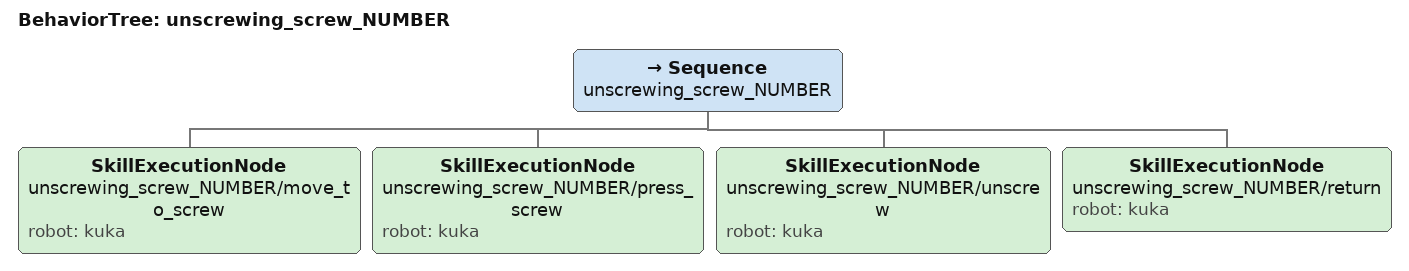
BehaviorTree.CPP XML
<?xml version="1.0"?>
<root BTCPP_format="4">
  <BehaviorTree ID="unscrewing_screw_NUMBER">
    <Sequence name="unscrewing_screw_NUMBER">
      <SkillExecutionNode name="unscrewing_screw_NUMBER/move_to_screw" robot="kuka"/>
      <SkillExecutionNode name="unscrewing_screw_NUMBER/press_screw" robot="kuka"/>
      <SkillExecutionNode name="unscrewing_screw_NUMBER/unscrew" robot="kuka"/>
      <SkillExecutionNode name="unscrewing_screw_NUMBER/return" robot="kuka"/>
    </Sequence>
  </BehaviorTree>
</root>
